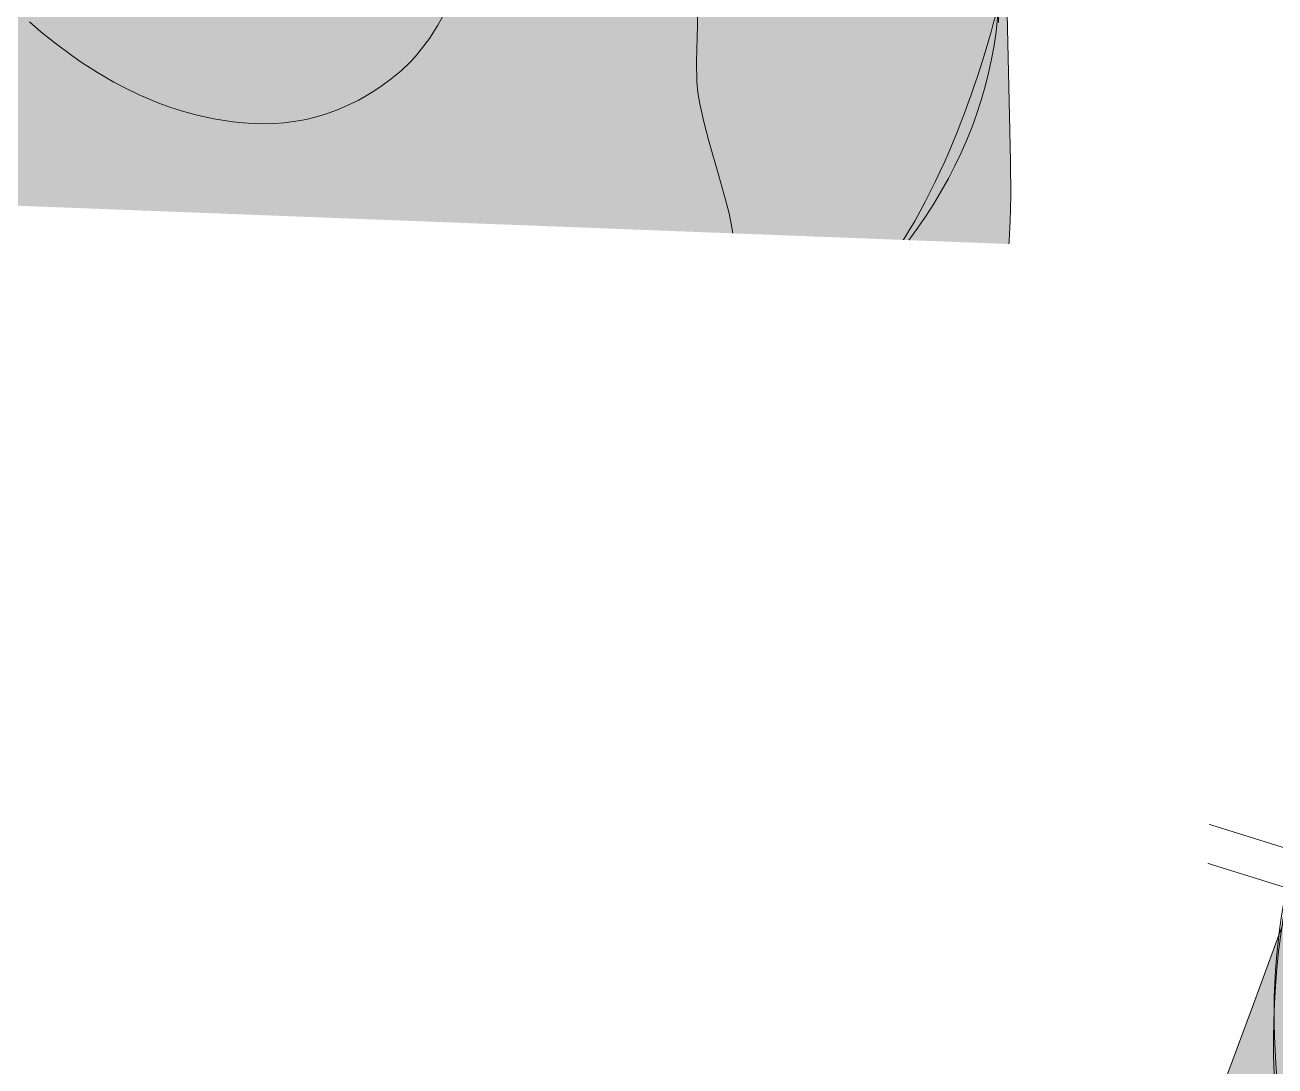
# Model space of a CAD drawing. Header units: millimetres. Extents: x 32078 to 83548, y -4690 to 56252.
# Drawn here: x 79728.4 to 80127.1, y 4141.5 to 4473.5 of the extents above; entities that cross this region are included whole.
import ezdxf

# ---------------------------------------------------------------- set-up
doc = ezdxf.new("R2010")
doc.units = ezdxf.units.MM
doc.header["$MEASUREMENT"] = 0
for name, color, linetype, lineweight in [('FURN-FREE', 1, 'Continuous', 0), ('PRES-FILL', 7, 'Continuous', 0), ('PRES-PEOP', 42, 'Continuous', 0)]:
    doc.layers.add(name, color=color, linetype=linetype, lineweight=lineweight)

# ---------------------------------------------------------------- blocks, each defined once
blk = doc.blocks.new('ANT')
at = {"color": 0, "linetype": 'ByBlock', "lineweight": -2}
for p, q in [((200.5109999999986, -183.8859999999968), (249.0679999999847, -236.3980000000092)), ((191.0699999999924, -191.3760000000084), (240.2560000000085, -244.5679999999966)), ((248.7309999999998, -244.874000000008), (248.7309999999852, -244.8850000000084))]:
    blk.add_line(p, q, dxfattribs=at)
at = {"color": 0, "linetype": 'ByBlock', "lineweight": -2, "extrusion": (0, 0, -1)}
for centre, radius, start, end in [((-244.6581340468256, -240.4625302021313), 6.000000000000006, 137.325825, 227.2958666666667), ((-244.6504633875156, -240.4851204502565), 6.000000000000004, 227.1111666666667, 317.2096027777778)]:
    blk.add_arc(centre, radius, start, end, dxfattribs=at)
at = {"color": 0, "linetype": 'ByBlock', "lineweight": -2, "extrusion": (0, 0, -0.9999999999999998)}
blk.add_ellipse((5.602729983103927, -66.64335468206355), major_axis=(-249.9564442699204, 4.666472751250923), ratio=0.7200000000000009, start_param=4.7115489922008, end_param=6.283185307179586, dxfattribs=at)
at = {"color": 0, "linetype": 'ByBlock', "lineweight": -2, "extrusion": (0, 0, -1)}
blk.add_ellipse((6.022656809931505, -66.65119433997006), major_axis=(-253.4356479310827, 4.731426504006881), ratio=0.7101157289572861, start_param=3.141592653589793, end_param=4.71322896856858, dxfattribs=at)
blk = doc.blocks.new('*U31')
h = blk.add_hatch(color=7)
edge = h.paths.add_edge_path()
edge.add_arc((-189.523069857958, 3.894953851107857), 436.8134136936625, 323.9445916666667, 358.8295111111111)
edge.add_line((247.1991972945689, -5.028036447503837), (248.1122242495794, -5.046691238021594))
edge.add_arc((-201.1721346928398, -2.019808004086372), 449.2945550665203, 359.6139972222223, 394.4989166666667)
edge.add_ellipse((178.4381762329613, 231.508381563428), major_axis=(-9.330090363337064, 20.94804797271573), ratio=0.9239178866150756, start_angle=1.272221872585407e-14, end_angle=89.06783611111112)
edge.add_line((158.9346738031709, 223.2300806680141), (158.9509580197864, 223.2407149623905))
edge.add_arc((-738.9849474954881, -123.8838094883686), 962.6963830246394, 18.35208826825931, 21.135530555555476, ccw=False)
edge.add_line((174.7483423471513, 179.2264030120568), (174.8475005683376, 179.2592964940268))
edge.add_line((174.8475005683376, 179.2592964940268), (174.7632560480815, 179.1814415873669))
edge.add_arc((-738.9849474954881, -123.8838094883686), 962.6963830246394, 12.01740000000001, 18.349268978559394, ccw=False)
edge.add_line((202.6133815910016, 76.5579839336715), (202.6133855943626, 76.55796512744564))
edge.add_ellipse((185.3627297544026, 78.62026789308584), major_axis=(-11.42001704835106, 18.85645010637373), ratio=0.7101413615132938, start_angle=130.3415222222222, end_angle=240.9620472222222, ccw=False)
edge.add_line((182.548972090568, 60.23238496079284), (182.7609163116595, 60.28017894513323))
edge.add_ellipse((-70.28633080801956, 3.22126388597826), major_axis=(259.9547020407176, -4.853131661300873), ratio=0.9615384615384599, start_angle=14.30533888888888, end_angle=36.56680948074337)
edge.add_line((141.2796922553734, 148.2373896328063), (141.2795005683292, 148.2372964940296))
edge.add_line((141.2795005683292, 148.2372964940296), (141.2796552746968, 148.2374394665385))
edge.add_ellipse((-70.28633080801956, 3.22126388597826), major_axis=(259.9547020407176, -4.853131661300873), ratio=0.9615384615384599, start_angle=36.56682350138795, end_angle=90)
edge.add_line((-65.61985805676068, 253.1777081558976), (-65.61938136247227, 253.1770107808261))
edge.add_ellipse((-70.28585411373206, 3.220566510921344), major_axis=(-4.666472751250969, -249.9564442699204), ratio=0.7200000000000008, start_angle=180, end_angle=270.0477989558357)
edge.add_line((-250.2583243620596, 6.371899793577404), (-250.2582958129464, 6.373381804273564))
edge.add_line((-250.2582958129406, 6.373381804252858), (-250.2583502784364, 6.370465271509602))
edge.add_line((-250.2583502784393, 6.370465271513389), (-250.2583243620558, 6.37189979357032))
edge.add_ellipse((-70.29369377163857, 2.800639684093767), major_axis=(-4.731426504006924, -253.4356479310827), ratio=0.710115728957286, start_angle=269.9522072734702, end_angle=360)
edge.add_line((-75.02512027564444, -250.6350082469871), (-75.02560038452975, -250.6345009173383))
edge.add_ellipse((-70.35912763326996, -0.6780566474189982), major_axis=(259.9547020407176, -4.853131661300873), ratio=0.9615384615384599, start_angle=270, end_angle=346.0807666666667)
edge.add_line((180.8396707460943, -65.5166733845399), (182.3148174292173, -65.89743086454109))
edge.add_ellipse((185.5519017692131, -84.89032965886872), major_axis=(-12.11588146826803, -18.41705503726557), ratio=0.7751110379519798, start_angle=119.0379527777778, end_angle=230.2780611111111, ccw=False)
edge.add_line((203.9136546580557, -84.16156648722244), (203.913648516741, -84.16158838126285))
edge.add_arc((-731.6230369943642, 178.2582157786528), 971.6445047199423, 335.21311689757607, 344.3310916666667, ccw=False)
edge.add_line((150.507241983214, -229.0981570245494), (150.5065005683336, -229.1007035059738))
edge.add_line((150.5065005683336, -229.1007035059738), (150.5061343833841, -229.1005555235897))
edge.add_line((150.5061343833841, -229.1005555235897), (150.5055005683334, -229.0987035059807))
edge.add_line((150.5055005683334, -229.0987035059807), (150.5383184758211, -228.9914209545095))
edge.add_ellipse((169.6711985432821, -238.089789751888), major_axis=(19.0190367966044, -9.336634261293678), ratio=0.7660621444968635, start_angle=180.9321638888889, end_angle=270)
edge.add_line((162.5187564786829, -252.659553866557), (163.6179454810781, -253.1991566765646))
at = {"color": 0}
blk.add_rational_spline([(163.6179454810836, -253.1991566765646), (244.3956380618656, -142.2440036543121), (247.1991972945671, -5.028036447503837), (247.6557107720746, -5.037363842769992), (248.1122242495794, -5.046691238021594), (249.0632559276291, 136.1162228151952), (169.1080861778337, 252.4564290876733), (150.0661567962443, 243.9753090432933), (158.93467380316, 223.2300806680141), (158.9428159114777, 223.2353978152096), (158.9509580197864, 223.2407149623905), (167.3843117158976, 201.425456879937), (174.7483423471567, 179.2264030120568), (174.7979214577445, 179.2428497530345), (174.8475005683376, 179.2592964940268), (174.8053783082105, 179.2203690406895), (174.7632560480815, 179.1814415873669), (191.5264878288363, 128.6399398121866), (202.6133815910052, 76.5579839336715), (202.6133835926821, 76.55797453057312), (202.6133855943626, 76.55796512744564), (207.6479790385383, 47.05271919770166), (182.5489720905607, 60.23238496079284), (182.6549442011146, 60.25628195295576), (182.7609163116595, 60.28017894513323), (171.0129643532546, 108.169977247002), (141.2796922553671, 148.2373896328063), (141.2795964118504, 148.2373430634179), (141.2795005683292, 148.2372964940296), (141.279577921513, 148.2373679802695), (141.2796552746968, 148.2374394665385), (65.21804999950018, 250.7350764623698), (-65.61985805676886, 253.1777081558976), (-65.61961970961602, 253.1773594683618), (-65.61938136247227, 253.1770107808261), (-245.7382225845531, 256.5396752922825), (-250.2583243620556, 6.37189979357936), (-250.2583100890397, 6.372640798916109), (-250.2582958129451, 6.373381804252858), (-250.2583230456876, 6.37192353788123), (-250.2583502784364, 6.370465271509602), (-250.2583373217258, 6.371182532544481), (-250.2583243620556, 6.37189979357936), (-255.1439419148483, -247.2723441011622), (-75.02512027564535, -250.6350082469871), (-75.02536033008619, -250.6347545821627), (-75.02560038452975, -250.6345009173383), (128.3684962364832, -254.4316945140599), (180.8396707460925, -65.51667338452535), (181.5772440876553, -65.70705212453322), (182.3148174292173, -65.89743086454109), (209.2685806552236, -53.96520079177571), (203.9136546580557, -84.16156648722244), (203.9136515873979, -84.16157743423537), (203.913648516741, -84.16158838126285), (182.9888989878018, -158.7591245014191), (150.5072419832268, -229.0981570245494), (150.5068712757729, -229.0994302652543), (150.5065005683336, -229.1007035059738), (150.5063174758589, -229.1006295147963), (150.5061343833841, -229.1005555235897), (150.5058174758578, -229.0996295147779), (150.5055005683334, -229.0987035059807), (150.5219095220764, -229.0450622302305), (150.5383184758211, -228.9914209545095), (143.8066565910885, -243.4735979856196), (162.518756478692, -252.6595538665715), (163.0683509798801, -252.9293552715681), (163.6179454810836, -253.1991566765646)], [1, 0.954018458761833, 1, 1, 1, 0.954018458761833, 1, 0.7128353987122346, 1, 1, 1, 0.9997050096312174, 1, 1, 1, 1, 1, 0.9984737766805626, 1, 1, 1, 0.5691322564512941, 1, 1, 1, 0.9811892478442809, 1, 1, 1, 1, 1, 0.8932412642455915, 1, 1, 1, 0.7068117680607829, 1, 0.9999999999957255, 1, 1, 1, 0.999999999995883, 1, 0.7068118065158087, 1, 1, 1, 0.7875766260787885, 1, 1, 1, 0.5646781698281227, 1, 1, 1, 0.9968360298930732, 1, 1, 1, 1, 1, 1, 1, 1, 1, 0.7128353987122346, 1, 1, 1], degree=2, knots=[0, 0, 0, 0.03448275862068965, 0.03448275862068965, 0.06896551724137931, 0.06896551724137931, 0.1034482758620689, 0.1034482758620689, 0.1379310344827586, 0.1379310344827586, 0.1724137931034482, 0.1724137931034482, 0.2068965517241378, 0.2068965517241378, 0.2241379310344826, 0.2241379310344826, 0.2413793103448275, 0.2413793103448275, 0.2758620689655172, 0.2758620689655172, 0.3103448275862069, 0.3103448275862069, 0.3448275862068964, 0.3448275862068964, 0.3793103448275861, 0.3793103448275861, 0.4137931034482755, 0.4137931034482755, 0.4310344827586206, 0.4310344827586206, 0.4482758620689654, 0.4482758620689654, 0.4827586206896549, 0.4827586206896549, 0.5172413793103448, 0.5172413793103448, 0.5517241379310345, 0.5517241379310345, 0.5862068965517239, 0.5862068965517239, 0.6206896551724138, 0.6206896551724138, 0.6551724137931033, 0.6551724137931033, 0.6896551724137929, 0.6896551724137929, 0.7241379310344825, 0.7241379310344825, 0.7586206896551724, 0.7586206896551724, 0.7931034482758622, 0.7931034482758622, 0.8275862068965517, 0.8275862068965517, 0.8620689655172412, 0.8620689655172412, 0.8965517241379309, 0.8965517241379309, 0.9051724137931034, 0.9051724137931034, 0.9137931034482757, 0.9137931034482757, 0.9224137931034483, 0.9224137931034483, 0.9310344827586206, 0.9310344827586206, 0.9655172413793103, 0.9655172413793103, 1, 1, 1], dxfattribs=at)
at = {"color": 0, "linetype": 'Continuous', "lineweight": 0, "rotation": 270}
blk.add_blockref('ANT', (-3.642499431667602, 8.823296494025271), dxfattribs=at)
blk = doc.blocks.new('SERIES 7')
at = {"color": 0, "linetype": 'Continuous', "lineweight": 0, "rotation": 89.99999999999997}
blk.add_blockref('*U31', (-5.046691238036146, -248.112224249594), dxfattribs=at)
blk = doc.blocks.new('ANT_5')
at = {"color": 0, "linetype": 'ByBlock', "lineweight": -2}
for p, q in [((-190.0079999999871, -176.9709999999905), (-240.1239999999962, -227.2659999999887)), ((-180.8859999999913, -184.8449999999866), (-231.6219999999958, -235.7579999999725)), ((-240.1019999999844, -235.7509999999747), (-240.1239999999889, -235.7599999999802))]:
    blk.add_line(p, q, dxfattribs=at)
for centre, radius, start, end in [((-235.875985219478, -231.4913881488319), 6.000000000000006, 135.1867472222222, 225.1567888888889), ((-235.8691630908143, -231.5142489644932), 6.000000000000013, 224.9720888888888, 315.070525)]:
    blk.add_arc(centre, radius, start, end, dxfattribs=at)
at = {"color": 0, "linetype": 'ByBlock', "lineweight": -2, "extrusion": (0, 0, -1)}
blk.add_ellipse((5.602729983089375, -66.64335468206264), major_axis=(-249.9564442699205, 4.666472751250936), ratio=0.7200000000000008, start_param=4.7115489922008, end_param=6.283185307179586, dxfattribs=at)
blk = doc.blocks.new('*U46')
h = blk.add_hatch(color=7)
edge = h.paths.add_edge_path()
edge.add_arc((-189.5230698579689, 3.894953851100581), 436.8134136936624, 323.9445916666667, 358.8295111111111)
edge.add_line((247.1991972945689, -5.028036447518389), (248.1122242495767, -5.046691238021594))
edge.add_arc((-201.1721346928243, -2.019808004093647), 449.2945550665203, 359.6139972222223, 394.4989166666667)
edge.add_ellipse((178.4381762329431, 231.5083815634353), major_axis=(-9.330090363337064, 20.94804797271574), ratio=0.9239178866150759, start_angle=1.272221872585407e-14, end_angle=89.06783611111112)
edge.add_line((158.93467380316, 223.2300806680214), (158.9509580197919, 223.2407149623832))
edge.add_arc((-738.9849474954826, -123.8838094883904), 962.6963830246397, 18.352088268259195, 21.135530555555476, ccw=False)
edge.add_line((174.7483423471422, 179.2264030120641), (174.8475005683285, 179.2592964940268))
edge.add_line((174.8475005683285, 179.2592964940268), (174.7632560480706, 179.1814415873596))
edge.add_arc((-738.9849474954826, -123.8838094883904), 962.6963830246397, 12.01740000000001, 18.349268978559394, ccw=False)
edge.add_line((202.6133815909998, 76.55798393366422), (202.6133855943626, 76.55796512743837))
edge.add_ellipse((185.3627297544008, 78.62026789307856), major_axis=(-11.42001704835106, 18.85645010637373), ratio=0.7101413615132938, start_angle=130.3415222222222, end_angle=240.9620472222222, ccw=False)
edge.add_line((182.5489720905607, 60.23238496079284), (182.7609163116576, 60.28017894514051))
edge.add_ellipse((-70.28633080802683, 3.221263885985536), major_axis=(259.9547020407176, -4.85313166130085), ratio=0.96153846153846, start_angle=14.30533888888888, end_angle=36.56680948074337)
edge.add_line((141.2796922553825, 148.2373896328063), (141.2795005683292, 148.2372964940369))
edge.add_line((141.2795005683292, 148.2372964940369), (141.2796552746877, 148.2374394665385))
edge.add_ellipse((-70.28633080802683, 3.221263885985536), major_axis=(259.9547020407176, -4.85313166130085), ratio=0.96153846153846, start_angle=36.56682350138795, end_angle=90)
edge.add_line((-65.6198580567725, 253.177708155883), (-65.61938136247045, 253.1770107808406))
edge.add_ellipse((-70.28585411375389, 3.220566510943172), major_axis=(-4.666472751250965, -249.9564442699204), ratio=0.7200000000000008, start_angle=180, end_angle=270.0477989558357)
edge.add_line((-250.2583243620651, 6.371899793584676), (-250.2582958129518, 6.373381804280837))
edge.add_line((-250.2582958129497, 6.373381804252858), (-250.25835027844, 6.370465271502326))
edge.add_line((-250.2583502784612, 6.370465271535213), (-250.2583243620776, 6.371899793592144))
edge.add_ellipse((-70.29369377164403, 2.800639684101043), major_axis=(-4.731426504006934, -253.4356479310827), ratio=0.7101157289572859, start_angle=269.9522072734702, end_angle=360)
edge.add_line((-75.02512027566263, -250.6350082470017), (-75.02560038452793, -250.6345009173456))
edge.add_ellipse((-70.3591276332736, -0.6780566474044463), major_axis=(259.9547020407176, -4.85313166130085), ratio=0.96153846153846, start_angle=270, end_angle=346.0807666666667)
edge.add_line((180.8396707460925, -65.51667338453262), (182.3148174292, -65.89743086455564))
edge.add_ellipse((185.5519017691986, -84.89032965885417), major_axis=(-12.11588146826803, -18.41705503726558), ratio=0.7751110379519798, start_angle=119.0379527777778, end_angle=230.2780611111111, ccw=False)
edge.add_line((203.9136546580557, -84.16156648722244), (203.9136485167401, -84.16158838125557))
edge.add_arc((-731.623036994366, 178.2582157786455), 971.6445047199425, 335.213116897576, 344.3310916666666, ccw=False)
edge.add_line((150.507241983214, -229.0981570245422), (150.5065005683282, -229.1007035059738))
edge.add_line((150.5065005683282, -229.1007035059738), (150.506134383395, -229.1005555235824))
edge.add_line((150.506134383395, -229.1005555235824), (150.5055005683098, -229.0987035059807))
edge.add_line((150.5055005683098, -229.0987035059807), (150.5383184758102, -228.9914209545022))
edge.add_ellipse((169.6711985432776, -238.0897897518807), major_axis=(19.01903679660439, -9.336634261293677), ratio=0.7660621444968636, start_angle=180.9321638888889, end_angle=270)
edge.add_line((162.5187564786902, -252.6595538665497), (163.6179454810772, -253.1991566765719))
at = {"color": 0}
blk.add_rational_spline([(163.6179454810772, -253.1991566765864), (244.3956380618474, -142.2440036543194), (247.1991972945543, -5.028036447518389), (247.6557107720728, -5.037363842769992), (248.1122242495767, -5.046691238021594), (249.0632559276128, 136.1162228152025), (169.1080861778319, 252.4564290876879), (150.0661567962234, 243.9753090432933), (158.9346738031454, 223.2300806680287), (158.9428159114759, 223.2353978152023), (158.9509580197919, 223.2407149623832), (167.3843117158976, 201.4254568799224), (174.7483423471713, 179.2264030120423), (174.7979214577354, 179.2428497530418), (174.8475005683285, 179.2592964940268), (174.805378308185, 179.2203690406895), (174.7632560480706, 179.1814415873596), (191.5264878288435, 128.6399398121794), (202.6133815910143, 76.55798393365694), (202.6133835926739, 76.55797453055857), (202.6133855943626, 76.55796512743837), (207.6479790385492, 47.05271919769439), (182.5489720905607, 60.23238496080012), (182.6549442011019, 60.25628195297031), (182.7609163116576, 60.28017894514051), (171.0129643532564, 108.1699772469947), (141.279692255368, 148.237389632799), (141.2795964118559, 148.2373430634252), (141.2795005683292, 148.2372964940369), (141.2795779214939, 148.2373679802913), (141.2796552746877, 148.2374394665385), (65.21804999948654, 250.7350764623843), (-65.6198580567725, 253.1777081558976), (-65.6196197096142, 253.1773594683618), (-65.61938136247045, 253.1770107808406), (-245.7382225845504, 256.5396752922825), (-250.2583243620611, 6.37189979357936), (-250.2583100890479, 6.372640798967041), (-250.2582958129497, 6.373381804281962), (-250.2583230456949, 6.37192353788123), (-250.25835027844, 6.370465271502326), (-250.2583373217494, 6.371182532588136), (-250.2583243620611, 6.37189979357936), (-255.1439419148665, -247.2723441011403), (-75.02512027564808, -250.6350082469871), (-75.02536033009528, -250.63475458217), (-75.02560038452793, -250.6345009173456), (128.3684962364641, -254.4316945140672), (180.8396707460925, -65.51667338452535), (181.5772440876462, -65.70705212454777), (182.3148174292, -65.89743086455564), (209.2685806552181, -53.96520079176116), (203.9136546580557, -84.16156648722244), (203.9136515874125, -84.16157743424264), (203.9136485167401, -84.16158838125557), (182.9888989878091, -158.7591245014555), (150.5072419832431, -229.098157024564), (150.5068712757638, -229.0994302652543), (150.5065005683282, -229.1007035059738), (150.5063174758543, -229.100629514789), (150.506134383395, -229.1005555235824), (150.5058174758742, -229.0996295147925), (150.5055005683098, -229.0987035059807), (150.5219095220673, -229.0450622302451), (150.5383184758102, -228.9914209545022), (143.8066565910704, -243.4735979856196), (162.5187564786902, -252.659553866557), (163.0683509798837, -252.9293552715608), (163.6179454810772, -253.1991566765864)], [1, 0.954018458761833, 1, 1, 1, 0.954018458761833, 1, 0.7128353987122346, 1, 1, 1, 0.9997050096312174, 1, 1, 1, 1, 1, 0.9984737766805626, 1, 1, 1, 0.5691322564512941, 1, 1, 1, 0.9811892478442809, 1, 1, 1, 1, 1, 0.8932412642455915, 1, 1, 1, 0.7068117680607829, 1, 0.9999999999957255, 1, 1, 1, 0.999999999995883, 1, 0.7068118065158087, 1, 1, 1, 0.7875766260787885, 1, 1, 1, 0.5646781698281227, 1, 1, 1, 0.9968360298930732, 1, 1, 1, 1, 1, 1, 1, 1, 1, 0.7128353987122346, 1, 1, 1], degree=2, knots=[0, 0, 0, 0.03448275862068965, 0.03448275862068965, 0.06896551724137931, 0.06896551724137931, 0.1034482758620689, 0.1034482758620689, 0.1379310344827586, 0.1379310344827586, 0.1724137931034482, 0.1724137931034482, 0.2068965517241378, 0.2068965517241378, 0.2241379310344826, 0.2241379310344826, 0.2413793103448275, 0.2413793103448275, 0.2758620689655172, 0.2758620689655172, 0.3103448275862069, 0.3103448275862069, 0.3448275862068964, 0.3448275862068964, 0.3793103448275861, 0.3793103448275861, 0.4137931034482755, 0.4137931034482755, 0.4310344827586206, 0.4310344827586206, 0.4482758620689654, 0.4482758620689654, 0.4827586206896549, 0.4827586206896549, 0.5172413793103448, 0.5172413793103448, 0.5517241379310345, 0.5517241379310345, 0.5862068965517239, 0.5862068965517239, 0.6206896551724138, 0.6206896551724138, 0.6551724137931033, 0.6551724137931033, 0.6896551724137929, 0.6896551724137929, 0.7241379310344825, 0.7241379310344825, 0.7586206896551724, 0.7586206896551724, 0.7931034482758622, 0.7931034482758622, 0.8275862068965517, 0.8275862068965517, 0.8620689655172412, 0.8620689655172412, 0.8965517241379309, 0.8965517241379309, 0.9051724137931034, 0.9051724137931034, 0.9137931034482757, 0.9137931034482757, 0.9224137931034483, 0.9224137931034483, 0.9310344827586206, 0.9310344827586206, 0.9655172413793103, 0.9655172413793103, 1, 1, 1], dxfattribs=at)
at = {"color": 0, "linetype": 'Continuous', "lineweight": 0, "rotation": 270}
blk.add_blockref('ANT_5', (-3.642499431676697, 8.823296494025271), dxfattribs=at)
blk = doc.blocks.new('SERIES 7_5')
at = {"color": 0, "linetype": 'Continuous', "lineweight": 0, "rotation": 89.99999999999997}
blk.add_blockref('*U46', (-5.046691238014319, -248.1122242496203), dxfattribs=at)
blk = doc.blocks.new('*U120')
at = {"layer": 'PRES-FILL', "linetype": 'ByBlock', "lineweight": -2}
h = blk.add_hatch(color=0, dxfattribs=at)
edge = h.paths.add_edge_path(flags=16)
edge.add_spline(control_points=[(-239.9524863308998, -161.0124088863231), (-239.2212068480148, -157.9110122816201), (-235.7149674933871, -154.085007166912), (-231.4126016438286, -150.0678667386237)], knot_values=[0, 0, 0, 0, 1, 1, 1, 1], degree=3, periodic=0)
edge.add_spline(control_points=[(-231.4126016438286, -150.0678667386237), (-224.747478510214, -137.8873331370123), (-218.2168042378744, -120.9757911663764), (-212.9241151692513, -126.0238091647479), (-207.8294236050142, -130.8829827112495), (-221.6645183844721, -140.966032833996), (-231.4126016438286, -150.0678667386237)], knot_values=[0, 0, 0, 0, 0.5095306753181346, 0.5095306753181346, 0.5095306753181346, 1, 1, 1, 1], degree=3, periodic=0)
edge.add_spline(control_points=[(-231.4126016438286, -150.0678667386237), (-234.2634168511113, -155.2777405440429), (-237.1388288752505, -159.6220975622564), (-239.9524863308998, -161.0124088863231)], knot_values=[0, 0, 0, 0, 1, 1, 1, 1], degree=3, periodic=0)
edge.add_spline(control_points=[(-239.9524863308998, -161.0124088863231), (-240.4032948050772, -162.9243124796049), (-239.7995365345687, -164.5608434287278), (-237.6776202227775, -165.7970222715376), (-220.977602491068, -175.5260622344504), (-203.960532280882, -185.4105026725156), (-186.754640152687, -194.685188583011), (-165.7502890488358, -206.0074006364011), (-144.8794356574554, -217.2609508401802), (-123.706836066809, -228.347149891968), (-103.5585007293839, -238.8970332521858), (-83.22230879989365, -250.0971559124737), (-60.75444813868762, -254.0934469609347), (-41.52798461100519, -257.5132004144398), (-21.98663363652213, -256.6827756325074), (-2.596294969359406, -256.3408671001816), (28.41673173792424, -255.794016494503), (59.45060442158683, -254.550764911939), (90.46306334774818, -254.0345243147021), (105.6249305891915, -253.7821363496332), (120.7877924816694, -254.9773984175699), (135.965280802131, -254.8931982903596), (154.5731156177726, -254.7899676354718), (172.1756785241078, -249.7708860747807), (189.863224886305, -240.462515105799), (222.5493998694619, -223.2608616897487), (249.7377119496769, -199.4903996830835), (261.5771928007607, -166.3757141015521), (269.6959013162368, -143.667921150336), (274.2707815196873, -120.8124063957366), (277.2513511636771, -97.42887154799246), (279.9169243905862, -76.51658568152925), (282.544114359006, -55.6095876408508), (285.0801855604523, -34.6817727486341), (288.1441489075742, -9.397759536208468), (291.1702784961044, 15.92754356788646), (293.5174693979652, 41.24678919529833), (295.291479945723, 60.38311456500378), (288.6375423779427, 79.20723903452745), (283.8079663851559, 98.16471077263122), (277.738679998828, 121.9884015710995), (270.8581083010422, 144.137345592113), (257.601952323027, 165.8287476761179), (244.4625023318895, 187.3291806367197), (226.3771582845666, 202.3113405306067), (204.7464937032964, 214.6055595702783), (183.8774473086542, 226.4668977441615), (163.0073696804047, 235.5725983305601), (140.1769944213611, 240.0180476983078), (107.0139216010857, 246.4754431387701), (73.74603251859298, 250.5958459202666), (40.34001843103124, 253.8846339691809), (15.28444376750213, 256.3513297652098), (-9.983324563715541, 257.5248594804289), (-35.20328793875251, 256.8048737118079), (-42.95128906430728, 256.5836818542448), (-51.55446082194703, 255.1478518421209), (-57.30015453588749, 249.6527203701116), (-77.55153934473856, 230.2844721557049), (-94.51446210323229, 209.6583913911454), (-113.4410824717334, 190.075542282153), (-133.4092552517077, 169.4150277835579), (-154.2033612236264, 149.3929533135233), (-173.9658345113148, 128.4651054239803), (-176.3620192949347, 125.9276198604639), (-176.7147552291817, 122.0470801973424), (-178.7305124079348, 119.1400444218889), (-180.8020494603334, 116.1525653816352), (-183.3955042560019, 113.6501951823739), (-186.2330924041507, 111.4249211487768), (-196.9490558517491, 103.0213213448442), (-213.0673644037006, 106.2023339232837), (-224.2204950171663, 96.98185802936496), (-238.6672208439259, 85.03851298583322), (-247.1651264564462, 68.61944543175923), (-253.7261879291736, 53.38625858772139), (-260.656671001967, 37.29536475795612), (-260.1999008536804, 13.98035777156474), (-254.9727570413415, -2.205602814268786), (-248.0791697845834, -23.55174052114307), (-206.7754332566383, 57.99489246275334), (-197.4728358368648, 43.3084751542192), (-192.176906299138, 34.94755962508498), (-209.4407440059704, 11.60212918152683), (-201.0816007402982, 1.716403765734867), (-199.7384243900788, 0.1279308611265151), (-196.9210028814568, -2.971730811244925), (-195.2018622719143, -1.513076489689411), (-172.4497696709968, 17.79159121042176), (-145.7242768354172, 43.5042753558082), (-141.3350861032268, 69.0592220172839), (-140.1769798368969, 75.8020011922199), (-141.389030323664, 83.03279752854723), (-144.255079560452, 90.31928122138197)], knot_values=[0, 0, 0, 0, 0.004098381531734696, 0.004098381531734696, 0.004098381531734696, 0.03635368013720219, 0.03635368013720219, 0.03635368013720219, 0.07572982011414187, 0.07572982011414187, 0.07572982011414187, 0.1132010653974124, 0.1132010653974124, 0.1132010653974124, 0.14526640270913, 0.14526640270913, 0.14526640270913, 0.1965519000639748, 0.1965519000639748, 0.1965519000639748, 0.2216251747810174, 0.2216251747810174, 0.2216251747810174, 0.25236539637566, 0.25236539637566, 0.25236539637566, 0.3091726121130702, 0.3091726121130702, 0.3091726121130702, 0.3481271264153437, 0.3481271264153437, 0.3481271264153437, 0.3829647993414165, 0.3829647993414165, 0.3829647993414165, 0.4250540564899624, 0.4250540564899624, 0.4250540564899624, 0.4568651827461615, 0.4568651827461615, 0.4568651827461615, 0.4968419500255261, 0.4968419500255261, 0.4968419500255261, 0.5364667654958765, 0.5364667654958765, 0.5364667654958765, 0.5746963866582342, 0.5746963866582342, 0.5746963866582342, 0.630228181300859, 0.630228181300859, 0.630228181300859, 0.6718787961638446, 0.6718787961638446, 0.6718787961638446, 0.6846745725113127, 0.6846745725113127, 0.6846745725113127, 0.7297748169105458, 0.7297748169105458, 0.7297748169105458, 0.7773569765908894, 0.7773569765908894, 0.7773569765908894, 0.78312627708974, 0.78312627708974, 0.78312627708974, 0.7890552252170661, 0.7890552252170661, 0.7890552252170661, 0.8114455046014806, 0.8114455046014806, 0.8114455046014806, 0.8404477855449914, 0.8404477855449914, 0.8404477855449914, 0.8710830444871903, 0.8710830444871903, 0.8710830444871903, 0.9114849997865957, 0.9114849997865957, 0.9114849997865957, 0.9344856628054873, 0.9344856628054873, 0.9344856628054873, 0.9381814897131244, 0.9381814897131244, 0.9381814897131244, 0.9870941822375215, 0.9870941822375215, 0.9870941822375215, 1, 1, 1, 1], degree=3, periodic=0)
edge.add_line((-144.255079560452, 90.31928122138197), (-95.31612511958883, 113.2414254034957))
edge.add_spline(control_points=[(-95.31612511958883, 113.2414254034957), (-73.79272867241707, 123.3226051567181), (-52.03402328233915, 132.8844799221697), (-30.0334711214191, 141.9146900501219), (-6.674303095338473, 151.5025492159621), (20.98957123037508, 144.8923246508639), (45.61527358014973, 138.9913765835518), (58.97043579228102, 135.7911381690355), (71.61061726711068, 132.0110950033704), (82.34120677545525, 120.637196407959), (90.66936752237689, 111.8097544721968), (94.78006318725784, 102.2058977594279), (95.48042894361606, 91.60739822073083)], knot_values=[0, 0, 0, 0, 0.3242048070790112, 0.3242048070790112, 0.3242048070790112, 0.6684304659642469, 0.6684304659642469, 0.6684304659642469, 0.8551130404015013, 0.8551130404015013, 0.8551130404015013, 1, 1, 1, 1], degree=3, periodic=0)
edge.add_line((95.48042894361606, 91.60739822073083), (96.04298071459925, 83.0944110700948))
edge.add_spline(control_points=[(96.04298071459925, 83.0944110700948), (82.26625688535205, 83.50662463964545), (68.43307370899129, 82.7950343824341), (54.3888899844651, 76.20992686519457), (36.39102424858083, 67.770997036685), (25.88419175099625, 56.3633295394684), (14.54979706520226, 39.72071040702576), (2.985574218556394, 22.74062794685597), (-3.426805924797918, 5.507174289465183), (-4.858945993070847, -11.86881220420764), (-6.140735119391138, -27.42060845739616), (-2.597705011818107, -43.15895750903292), (9.226037338631613, -59.14840762733365), (19.56657311867821, -73.13209199310222), (32.29822144419359, -77.0210520363471), (44.8119480754267, -83.54295276748599), (54.3577180379616, -88.51801462819276), (74.17222895972009, -81.21134401648305), (76.7266228377166, -91.58238122421608), (78.03122683460879, -96.87917460840254), (74.46627252651979, -102.5621957618132), (72.8897972476534, -107.9475888007291), (68.91827490326614, -121.5146957984689), (72.48459253994861, -137.8431872470246), (59.6269040072093, -148.162834997609), (41.66772113882507, -162.5769686592685), (20.45791926366201, -153.7455782445759), (1.22366967909511, -157.5147138919274), (-16.03507997663564, -160.896731384797), (-33.6338141730148, -168.8618674341415), (-50.56368662166005, -169.1227630973735), (-78.1081714659731, -169.5472339055559), (-102.4511716447341, -142.6508810736559), (-128.7039567292286, -132.3806935725152), (-153.1093946709525, -122.8331951680302), (-181.3577003890759, -117.7178796278313), (-205.3418513705556, -108.5033554362453), (-229.9704173450182, -99.0412520183163), (-230.6249537844033, -40.50484273326583), (-248.3572336145307, -38.18923861795338), (-250.3143522600976, -37.93366448803863), (-254.5140487485123, -40.71043529809685), (-256.145673254995, -42.89104730190593), (-261.311568188712, -49.79509443913412), (-254.6454996634247, -73.93077895756869), (-257.6565244524791, -71.65543706832977), (-261.7004528053012, -68.59956067318853), (-266.3073291088895, -46.45354048759327), (-273.404001993511, -36.3206696355337), (-276.2275149867437, -32.28916177614883), (-281.8691634543156, -20.97848918188538), (-284.7092405751155, -25.87623831439123), (-289.8915543205867, -34.81320430935011), (-291.2073110859483, -43.97704213649558), (-291.4669513858153, -53.13588879049348), (-292.1272987534894, -76.42973139468813), (-293.7031375529896, -99.68674977481714), (-279.4779087040315, -123.5510290288221), (-269.2669864230202, -140.6808976124885), (-255.6097869407431, -151.9757691284467), (-244.0835488535049, -160.6457718901074), (-242.7287510102933, -161.6648468869389), (-241.3482166776394, -161.7020805101056), (-239.9524863308998, -161.0124088863231)], knot_values=[0, 0, 0, 0, 0.0445675321191511, 0.0445675321191511, 0.0445675321191511, 0.1016815997639398, 0.1016815997639398, 0.1016815997639398, 0.1599537725823565, 0.1599537725823565, 0.1599537725823565, 0.2121083342373425, 0.2121083342373425, 0.2121083342373425, 0.2577204674264914, 0.2577204674264914, 0.2577204674264914, 0.2925144935189276, 0.2925144935189276, 0.2925144935189276, 0.3102848248294786, 0.3102848248294786, 0.3102848248294786, 0.3550525854241348, 0.3550525854241348, 0.3550525854241348, 0.4175826737119677, 0.4175826737119677, 0.4175826737119677, 0.4736904586800346, 0.4736904586800346, 0.4736904586800346, 0.5649764407445235, 0.5649764407445235, 0.5649764407445235, 0.6498388415546573, 0.6498388415546573, 0.6498388415546573, 0.7369813565731338, 0.7369813565731338, 0.7369813565731338, 0.746599309966639, 0.746599309966639, 0.746599309966639, 0.7770507628045908, 0.7770507628045908, 0.7770507628045908, 0.817948298408715, 0.817948298408715, 0.817948298408715, 0.8342199689575515, 0.8342199689575515, 0.8342199689575515, 0.8639110295738617, 0.8639110295738617, 0.8639110295738617, 0.9394247835290591, 0.9394247835290591, 0.9394247835290591, 0.9936288375354178, 0.9936288375354178, 0.9936288375354178, 1, 1, 1, 1], degree=3, periodic=0)
at = {"layer": 'PRES-PEOP', "color": 0, "linetype": 'ByBlock', "lineweight": -2, "flags": 128}
for points in [[(-144.3098834712846, 59.57692376180785), (-146.1712184870821, 55.26386946724961), (-148.1767093907001, 51.22893419281172), (-150.2680741347158, 47.4627439040778), (-154.683432885101, 40.47335335338721), (-159.005767624496, 34.47047519346233), (-163.0806212212219, 29.33420814803685), (-166.8310898302234, 24.94898282580834), (-173.7104296022062, 17.57035907909449), (-179.047246751783, 12.32741471128247), (-183.1010525021757, 8.583672094260692), (-189.1912877617879, 3.308061008385266), (-195.2018622719143, -1.513076489689411), (-195.3615245339242, -1.621562457963591), (-195.5218711852785, -1.704042933837627), (-195.6821508840085, -1.763606107284431), (-195.8417152802604, -1.803023339118226), (-196.0000077621589, -1.824779914648389), (-196.1565533333496, -1.831102890209877), (-196.4677941518767, -1.80441980928299), (-196.7676138243496, -1.736180442356272), (-197.0542668747921, -1.637667422430241), (-197.3266764298523, -1.517798973683966), (-197.5842786112371, -1.383584546652855), (-197.8268985454069, -1.240495873091277), (-198.2820582470813, -0.9333718269044766), (-198.6773165879422, -0.630681372305844), (-199.018119925031, -0.3462031646486139), (-199.5962288572809, 0.1795483040623367), (-200.0084614576763, 0.5830934388068272), (-200.3022274655077, 0.8830535240558675), (-200.7130184695834, 1.316830520823714), (-200.903034228777, 1.521933799376711), (-201.0816007402982, 1.716403765734867), (-201.8501943709016, 2.679275059359497), (-202.4523284786783, 3.682228318066336), (-202.9099828979879, 4.715201601065928), (-203.24269022928, 5.769397504409426), (-203.4677867696009, 6.837148112885188), (-203.6006388586356, 7.911793418097659), (-203.6410196744837, 10.09455882789916), (-203.4498841749373, 12.24409282543638), (-203.1007158458333, 14.33244161537732), (-202.649752457558, 16.34012164335581), (-201.5644602326956, 20.18819990486372), (-199.3181864227463, 26.95772859783028), (-198.4999786754079, 29.43056039590738), (-197.8488824267051, 31.53458742368093), (-197.352865343486, 33.31642114541319), (-196.9913841861235, 34.82117680784722), (-196.7414164754373, 36.09017674195638), (-196.4802982278634, 38.18855029738916), (-196.4555814087234, 39.64675025529868), (-196.5466639895931, 40.66789568724926), (-196.879490042963, 42.07186352930148), (-197.4728358368648, 43.3084751542192), (-198.450929026646, 44.42349782641395), (-199.5635811620205, 45.00250806470285), (-200.7860031034843, 45.12443902557425), (-202.0963939151125, 44.85908340661263), (-203.4756252505294, 44.2680484331504), (-204.9069570918482, 43.40561631314631), (-206.3757818294371, 42.3195192298881), (-207.8693939540726, 41.05163708877808), (-209.3767828902937, 39.63862545952725), (-212.4455200861148, 36.44704578298843), (-215.4696669933974, 33.00232754151511), (-218.4036049761289, 29.46705616555118), (-224.0643320411664, 22.33569426705071), (-229.0679631187522, 15.91949471758562), (-233.3838408152396, 10.47396562012727), (-237.0449006690997, 6.041630438179709), (-240.1147158944432, 2.554160690167919), (-242.668153110073, -0.1068734793952899), (-244.780514656266, -2.075151536962949), (-246.521881500068, -3.480707769704168), (-247.9545680113742, -4.440662617678754), (-249.1323756973152, -5.055590793199372), (-250.1008325757575, -5.409046146160108), (-250.8979241276011, -5.568728950151126), (-252.1728950967145, -5.491302915674169), (-253.0228843152054, -5.116934736390249), (-253.5972197586616, -4.648025500457152), (-254.3521308296886, -3.626997003128054), (-254.9727570413415, -2.205602814268786), (-255.9107308049743, 0.821062761824578), (-256.6876829925859, 3.812764395639533), (-257.3224477642225, 6.735416436335072), (-257.8322589943082, 9.564553445801721), (-258.5561163988159, 15.05519978154916), (-258.9294550439035, 20.00151856918819), (-259.0471623717231, 24.39039603903075), (-258.983553772995, 28.24518001047545), (-258.7959100316448, 31.60774489495088), (-258.1598820053141, 37.41447994687769), (-257.4161116134228, 41.65711917959561), (-256.7027513416133, 44.7492675260728), (-255.374527031895, 49.20325823815074), (-253.7261879291736, 53.38625858772139), (-251.0839913306636, 59.14048171063769)], [(43.93335605013544, -255.1771867579082), (-2.596294969359406, -256.3408671001816), (-17.1414287808575, -256.6160611843225), (-28.04863310907967, -256.6767409476015), (-36.22764680155797, -256.5128130073281), (-42.36092983973231, -256.2182807968202), (-46.96025990402359, -255.8781769816851), (-53.85811527847545, -255.1424441111303), (-60.75444813868762, -254.0934469609347), (-64.97073085603006, -253.2592890843516), (-72.73302654156396, -251.2817044900294), (-79.38723114988898, -249.1585496895859), (-85.11712610700306, -247.0418034586182), (-90.06862815475597, -245.0193186391552), (-98.61619355276616, -241.1682932289259), (-111.2295769614111, -234.8814595137665), (-123.706836066809, -228.347149891968), (-155.2897907351526, -211.6086690238735), (-186.754640152687, -194.685188583011), (-199.623195255921, -187.6233270316297), (-218.7655833834706, -176.7640975622344), (-237.6776202227775, -165.7970222715376), (-238.753151591698, -165.0220803482371), (-239.4714189217648, -164.1884112466942), (-239.8825678659814, -163.3078730367997), (-240.0310463490587, -162.390889612434), (-239.9561941468446, -161.446601554213), (-239.6927744237437, -160.4830020642839), (-239.2714527784465, -159.5070594032441), (-238.7192288269398, -158.5248271247401), (-238.0598248788265, -157.5415432814625), (-237.3140358340033, -156.5617196656822), (-235.6045697922682, -154.5960127200378), (-233.735466216338, -152.6855398912303), (-231.7998239392564, -150.8481578597275), (-227.8553885712618, -147.3243586602621), (-220.7634341554094, -141.1170287084824), (-218.3141298888304, -138.8461748474801), (-216.3716239213236, -136.9121361458674), (-214.8729922539787, -135.2726407725859), (-213.74741449254, -133.8866998234298), (-212.9260248079527, -132.7167185081489), (-212.3467476372052, -131.7293707835197), (-211.9561951298183, -130.8957652883983), (-211.7099179368906, -130.1912289979955), (-211.5095413403433, -129.0183283494553), (-211.5660155685619, -128.1924478868896), (-211.7325984882518, -127.60534233824), (-212.194002253882, -126.7796671258548), (-212.9241151692513, -126.0238091647479), (-213.8725753201543, -125.4105089328223), (-214.7932067805505, -125.1275466847583), (-215.6867445521384, -125.1266601484967), (-216.5539110634627, -125.365136923414), (-217.3954157313892, -125.80523725893), (-218.2119546048607, -126.4136738075322), (-219.0042100825749, -127.1611428956967), (-219.7728506969552, -128.0219023694081), (-220.5185309575163, -128.9733915359975), (-221.9662069828928, -131.1082352242229), (-223.3268346158648, -133.4040382871608), (-233.6297676644508, -153.541839944417), (-234.9288894405299, -155.6670759418339), (-236.0675059097839, -157.3203315237624), (-237.0652043084629, -158.5813497658237), (-237.939246285905, -159.5241577815468), (-238.7048260968058, -160.213776290213), (-239.375305366214, -160.7052721452201), (-240.5499586771593, -161.2929915003915), (-241.4320239557946, -161.4879240136215), (-242.0941650569002, -161.4855508961336), (-243.0883093166349, -161.2278119579132), (-244.0835488535049, -160.6457718901074), (-248.4941965130301, -157.2089185480727), (-252.3893798723866, -153.9729169584898), (-255.81434270725, -150.948948417572), (-258.8167300416389, -148.1440107685485), (-261.4432248717603, -145.5602064855048), (-266.0259894479768, -140.7280384083133), (-269.4410102830807, -136.8273844489158), (-271.9838800055522, -133.7367198954889), (-275.7596414414547, -128.8208379461867), (-279.4779087040315, -123.5510290288221), (-282.2303022245005, -119.1600930059212), (-284.4404776851961, -115.0402513770241), (-286.2096185128121, -111.1753394811822), (-287.6204804837662, -107.55004274557), (-288.740705261871, -104.1498745551653), (-289.6255425219279, -100.9611497096485), (-290.8935828718031, -94.98017905568122), (-291.6341568145808, -89.74539412649756), (-292.0411677293823, -85.16454966184392), (-292.3173943090969, -77.14890915424621), (-292.2520503935584, -71.13940591804567), (-291.4669513858153, -53.13588879049348), (-291.2609943950592, -49.65471339625947), (-290.9727705864198, -46.57794006280892), (-290.6241151610302, -43.87807562711532), (-290.2359694303641, -41.52042740845354), (-289.8265628179852, -39.46822301921202), (-289.4107693568458, -37.68553111549409), (-288.5433652054298, -34.60706747218501), (-287.7669332175674, -32.34320034725533), (-287.1086792936521, -30.676501844413), (-285.9915909765123, -28.23544173660048), (-284.7092405751155, -25.87623831439123), (-284.4523758226742, -25.50185157918895), (-284.1865656739701, -25.2210255030659), (-283.9141368752898, -25.02227974605921), (-283.6371263876708, -24.89533897102228), (-283.3573120765077, -24.83101406830247), (-283.0762403589861, -24.82109472250158), (-282.795251100928, -24.8582522579527), (-282.5155000271779, -24.93595179704425), (-282.2379788848302, -25.04837285708345), (-281.9635335760449, -25.19033759048034), (-281.4179700176737, -25.55148523930984), (-280.8925914508163, -25.98389770858921), (-280.3904958444991, -26.46237033170473), (-279.9135888024384, -26.96743895874533), (-279.4628619053956, -27.48422591738927), (-278.6141161777887, -28.54565566967358), (-277.8747187302361, -29.54826398415025), (-276.610769675498, -31.38907896909222), (-275.7076355695172, -32.77232953866769), (-275.066580550103, -33.77236507869384), (-274.6108799076901, -34.48494743324409), (-274.2851899005173, -34.99140072768205), (-273.8254616897275, -35.69573567521002), (-273.404001993511, -36.3206696355337), (-272.1144332110725, -38.34994940629986), (-270.9506862476483, -40.45564437804569), (-269.8979691331633, -42.57640910566261), (-268.943508898049, -44.66720782614721), (-267.2347308441213, -48.7705400945415), (-264.4792624421934, -56.11184964074346), (-263.5166316238128, -58.77651757263811), (-262.7034429501437, -61.01338694382866), (-262.0130765341892, -62.87356108331005), (-261.4244692532402, -64.41042135236785), (-260.9207760554509, -65.67463433243393), (-260.0635067861704, -67.67817605914024), (-259.4396553715414, -68.98204725552932), (-258.9818906785895, -69.83448212889198), (-258.3105847629504, -70.89103050432459), (-257.6565244524791, -71.65543706832977), (-257.4077447853542, -71.83484485191002), (-257.2126548313308, -71.86344994220417), (-257.0637071110177, -71.76206200642628), (-256.954227749522, -71.54919919620443), (-256.8783248085574, -71.24131986201974), (-256.8308057265085, -70.85303180466872), (-256.8071029902894, -70.39728118943458), (-256.8032072454462, -69.88552305178018), (-256.8156071258854, -69.3278751422622), (-256.8787568997441, -68.08864765254839), (-256.9759808766667, -66.7574689361063), (-257.0916140578129, -65.38161388697335), (-257.2141816808162, -63.99667489285639), (-257.4573229993493, -61.20747928721539), (-257.6553889420311, -58.62913108503562), (-257.8770967277251, -54.02384943547077), (-257.8928570987373, -52.32840075089189), (-257.8661648027519, -50.88330644732923), (-257.807214399144, -49.65909041769919), (-257.6124508098665, -47.63452456243976), (-257.3797071866729, -46.23841448691383), (-257.1507019257615, -45.2735338206403), (-256.7111545825619, -43.97840373188956), (-256.4449070713517, -43.40698583226185), (-256.145673254995, -42.89104730190593), (-255.8465300565831, -42.47548560239375), (-255.5089146730134, -42.07594762387453), (-255.1482179790946, -41.69698196482204), (-254.7762290051833, -41.34141596722475), (-254.4018676098767, -41.01077194289246), (-253.6463176281895, -40.40732020212454), (-252.9440275848592, -39.90856334450655), (-252.3115840532701, -39.50429599941708), (-251.7535661639713, -39.18169812350243), (-251.2678556719593, -38.92763483368617), (-250.8489017103702, -38.72985606062866), (-250.4896810352748, -38.57753964116273), (-250.1828350065007, -38.46145611115207), (-249.6672843284305, -38.30025480220502), (-249.3025722009716, -38.21729113585025), (-249.0436559973614, -38.17803524085321), (-248.6821772272579, -38.15850073142792), (-248.3572336145307, -38.18923861795338), (-246.7595199683628, -38.65269198376336), (-245.2984729377386, -39.38724063499831), (-243.9580218735737, -40.3505894230766), (-242.7239115045577, -41.50532251522236), (-241.5835110678318, -42.81839788473735), (-239.5092452147328, -45.85876885046309), (-237.699162889432, -49.23452372074826), (-236.0927098251423, -52.79129228275269), (-234.6433345163714, -56.41279139176186), (-232.0002196767737, -63.76728800560522), (-227.2488526466432, -77.50403866429406), (-225.3033534557517, -82.6317479032441), (-223.4798497278198, -86.98741757591779), (-221.7701606782312, -90.64462006094982), (-220.1725138577331, -93.69081585138338), (-218.6871572690825, -96.21436144164181), (-215.8671900303934, -100.2508988041081), (-213.5468128044886, -102.9079908465355), (-211.6791367079522, -104.6626987064083), (-208.6551186930637, -106.8674081210629), (-207.0362052731653, -107.7604102695623), (-205.3418513705556, -108.5033554362453), (-196.1462629629013, -111.7878250393696), (-187.8542771490056, -114.423221306206), (-172.9857745891823, -118.7096359737479), (-150.4710298832351, -125.0548097456922), (-139.4235769769066, -128.5190814071393), (-128.7039567292286, -132.3806935725152), (-123.8051399532997, -134.4892041311832), (-119.2490095960866, -136.761168302226), (-110.7777217931607, -141.6044162534527), (-96.0606925946422, -150.9953572959785), (-84.99244998476206, -157.8568721968331), (-80.81183633087403, -160.2068450768857), (-73.43343237684712, -163.8463989011798), (-67.83320876959715, -166.0682766507234), (-63.58763252967947, -167.3858430226537), (-60.37451325323491, -168.1511268988979), (-55.50324101208025, -168.9008728349727), (-50.56368662166005, -169.1227630973735), (-47.36630891382993, -168.995341651229), (-44.35992975754289, -168.7259620261757), (-38.70271012921785, -167.8829423868738), (-33.73439012281415, -166.8488329303364), (-29.37600917340751, -165.7716638412385), (-21.73119655007304, -163.6381629632087), (-10.24587121830609, -160.3015354762465), (-4.506490145040516, -158.7892339794053), (1.22366967909511, -157.5147138919274), (4.857258789570551, -156.9446033880231), (8.299600385695157, -156.6300725964684), (14.82431085094959, -156.4620814282825), (26.34955987156354, -156.7469520354352), (30.66793513531138, -156.7901595481089)], [(28.93916785552301, -75.48704685823759), (26.3261928123693, -73.98584330592712), (24.06592389112211, -72.58632579787809), (22.11106357882818, -71.28244380308024), (18.74879333739409, -68.78835685791273), (16.2825647834361, -66.71067795566341), (14.4676931310978, -65.01921906758798), (11.80670198733606, -62.24293655935617), (10.50585446016248, -60.7376560268749), (9.226037338631613, -59.14840762733365), (7.087683947338519, -56.26049924649124), (5.256092981973779, -53.53292569624318), (3.687471796903992, -50.96022624871694), (2.34438980538107, -48.5363562591665), (1.194828577791668, -46.25490135594737), (-0.6827444603313779, -41.95811373376637), (-2.038088551582405, -38.1836892990832), (-3.012069469555172, -34.87453602529422), (-3.707523452685564, -31.97720792077598), (-4.199690192269372, -29.44278485042742), (-4.80899188236981, -25.01460773681174), (-5.063626997029132, -21.70408418899751), (-5.136566087036954, -16.76472394140728), (-4.858945993070847, -11.86881220420764), (-4.506289866229054, -8.61522633889399), (-3.546292364769215, -2.523510745930253), (-2.382780162542986, 2.796725291234907), (-1.113791420650159, 7.443723062955542), (0.1908413630399082, 11.50319888997183), (1.482578509108862, 15.04990818485385), (4.084074257386419, 21.24405914808449), (6.323169352106561, 25.8786202094343), (8.166267460419476, 29.34802360209869), (11.19681244533695, 34.54120388400042), (14.54979706520226, 39.72071040702576), (16.66977082150152, 42.78359739032749), (20.65459532371733, 48.20630699732283), (24.19719127924418, 52.62294788305007), (27.37777807435305, 56.24827832507435)]]:
    blk.add_lwpolyline(points, dxfattribs=at)
blk = doc.blocks.new('*U122')
at = {"layer": 'PRES-FILL', "linetype": 'ByBlock', "lineweight": -2}
h = blk.add_hatch(color=0, dxfattribs=at)
edge = h.paths.add_edge_path(flags=16)
edge.add_spline(control_points=[(-87.07831214771431, -291.074455210568), (-88.89239608471689, -288.4548494400733), (-89.38684500839736, -283.2889002702796), (-89.4902516683942, -277.4036297992643)], knot_values=[0, 0, 0, 0, 1, 1, 1, 1], degree=3, periodic=0)
edge.add_spline(control_points=[(-89.4902516683942, -277.4036297992643), (-94.07544578360103, -264.297846913767), (-102.2647964179341, -248.1244687475628), (-94.97166972406558, -247.5728208029395), (-87.95137615264684, -247.0418098000227), (-89.72454525636567, -264.0690811901732), (-89.4902516683942, -277.4036297992643)], knot_values=[0, 0, 0, 0, 0.5095306753181346, 0.5095306753181346, 0.5095306753181346, 1, 1, 1, 1], degree=3, periodic=0)
edge.add_spline(control_points=[(-89.4902516683942, -277.4036297992643), (-87.52906642857124, -283.0092524417923), (-86.22724547806138, -288.0536722698744), (-87.07831214771431, -291.074455210568)], knot_values=[0, 0, 0, 0, 1, 1, 1, 1], degree=3, periodic=0)
edge.add_spline(control_points=[(-87.07831214771431, -291.074455210568), (-85.95999222937098, -292.6893514408293), (-84.34017201393726, -293.3365619410324), (-82.00130538469239, -292.5880610099775), (-63.59383381524822, -286.6971694839522), (-44.85866232329863, -280.6748171649087), (-26.44999149462092, -274.1039725800074), (-3.977330236477428, -266.0825154139457), (18.35495155211538, -258.1142490278435), (40.76494914462091, -249.8098054021902), (62.09082103249966, -241.9071048271435), (84.02545566084154, -234.3002088238209), (102.036338375372, -220.2868875461572), (117.4488240068895, -208.2952424799078), (129.9151441368595, -193.2241611071513), (142.6432244093739, -178.5923170648311), (163.0005941387935, -155.1900558744019), (182.8546414146113, -131.3060623629208), (203.2343677893368, -107.9247166533969), (213.1979345754662, -96.49367016924225), (224.2374659781781, -86.03110257816297), (234.336419344676, -74.70105654421786), (246.7178919629514, -60.8102453242609), (254.7748833751684, -44.37492258181737), (259.7027346673858, -25.00474835186469), (268.8092894337606, 10.790883861162), (269.3557246566488, 46.90065336134285), (252.6851600430236, 77.86553913385433), (241.2536237630557, 99.09914599222975), (227.3397290832945, 117.7993371364064), (211.966218272064, 135.6688070436285), (198.2174307192763, 151.6497725143636), (184.4468728898064, 167.5986870605047), (170.5998475073284, 183.493856690744), (153.87051506016, 202.6976618187982), (137.0851828110317, 221.9010084819674), (119.8497930294398, 240.5959913312327), (106.8232585273217, 254.725688552513), (88.3860189729603, 262.3861756959013), (71.07116077229148, 271.4910562303485), (49.31172820177744, 282.9330808634259), (28.25311481849349, 292.6512301065959), (3.265834411577089, 297.327335357113), (-21.50146026014409, 301.9622726039452), (-44.73838342509407, 298.5593976669188), (-68.35236469296797, 290.7234910957632), (-91.13489496562397, 283.1634876956887), (-111.8712580557476, 273.757788462317), (-130.4584782136517, 259.7759117501773), (-157.4580053185928, 239.4660399102067), (-182.7918153615465, 217.5136692575179), (-207.6003872519213, 194.9019255928797), (-226.2076064091088, 177.9423975816535), (-243.9963418850384, 159.9594654293687), (-260.3465887236234, 140.7443127180013), (-265.3696622714924, 134.841091423732), (-270.0630620164884, 127.4894450132851), (-269.8281436665711, 119.5425549639112), (-269.0001458406769, 91.53279035794549), (-265.0361819725513, 65.12352676320006), (-263.1618364924361, 37.95410509096109), (-261.1843437510834, 9.289520726684714), (-260.2340487209731, -19.56111516155215), (-257.9202655614936, -48.25189084419253), (-257.6397211215808, -51.73062547015434), (-254.9934591090132, -54.59069810861547), (-254.183716304964, -58.03427320504125), (-253.3515663618309, -61.57313863994932), (-253.2291796873178, -65.17489315882995), (-253.4760670082032, -68.77246832678065), (-254.4084206014377, -82.35847235090478), (-267.5626279749558, -92.2012533899615), (-268.1809031531739, -106.6588880038762), (-268.9817591903266, -125.38596030396), (-262.4752963332285, -142.6908594273409), (-255.5529541847645, -157.7631315541803), (-248.2408484707412, -173.6840503382045), (-230.6169023986295, -188.9544215020287), (-215.0945164613804, -195.9084356161984), (-194.623504809002, -205.0794293369763), (-227.5421476998308, -119.8030906882996), (-210.4050449188508, -122.7259414140135), (-200.6489644700923, -124.3899080240517), (-194.866563146832, -152.8433226549896), (-181.9270150395751, -153.2528445356293), (-179.8478432335833, -153.318647942433), (-175.6591534205218, -153.301155687579), (-175.5916423200542, -151.0476115536221), (-174.6981617055717, -121.2229162775111), (-175.9042505497491, -84.15658467015601), (-191.9475750214333, -63.78702212474309), (-196.1806730426179, -58.41242815859005), (-202.3631110610149, -54.47162794200267), (-209.6942834992806, -51.72211669212993)], knot_values=[0, 0, 0, 0, 0.004098381531734696, 0.004098381531734696, 0.004098381531734696, 0.03635368013720219, 0.03635368013720219, 0.03635368013720219, 0.07572982011414187, 0.07572982011414187, 0.07572982011414187, 0.1132010653974124, 0.1132010653974124, 0.1132010653974124, 0.14526640270913, 0.14526640270913, 0.14526640270913, 0.1965519000639748, 0.1965519000639748, 0.1965519000639748, 0.2216251747810174, 0.2216251747810174, 0.2216251747810174, 0.25236539637566, 0.25236539637566, 0.25236539637566, 0.3091726121130702, 0.3091726121130702, 0.3091726121130702, 0.3481271264153437, 0.3481271264153437, 0.3481271264153437, 0.3829647993414165, 0.3829647993414165, 0.3829647993414165, 0.4250540564899624, 0.4250540564899624, 0.4250540564899624, 0.4568651827461615, 0.4568651827461615, 0.4568651827461615, 0.4968419500255261, 0.4968419500255261, 0.4968419500255261, 0.5364667654958765, 0.5364667654958765, 0.5364667654958765, 0.5746963866582342, 0.5746963866582342, 0.5746963866582342, 0.630228181300859, 0.630228181300859, 0.630228181300859, 0.6718787961638446, 0.6718787961638446, 0.6718787961638446, 0.6846745725113127, 0.6846745725113127, 0.6846745725113127, 0.7297748169105458, 0.7297748169105458, 0.7297748169105458, 0.7773569765908894, 0.7773569765908894, 0.7773569765908894, 0.78312627708974, 0.78312627708974, 0.78312627708974, 0.7890552252170661, 0.7890552252170661, 0.7890552252170661, 0.8114455046014806, 0.8114455046014806, 0.8114455046014806, 0.8404477855449914, 0.8404477855449914, 0.8404477855449914, 0.8710830444871903, 0.8710830444871903, 0.8710830444871903, 0.9114849997865957, 0.9114849997865957, 0.9114849997865957, 0.9344856628054873, 0.9344856628054873, 0.9344856628054873, 0.9381814897131244, 0.9381814897131244, 0.9381814897131244, 0.9870941822375215, 0.9870941822375215, 0.9870941822375215, 1, 1, 1, 1], degree=3, periodic=0)
edge.add_line((-209.6942834992806, -51.72211669212993), (-193.9554313921399, -0.02416496867954265))
edge.add_spline(control_points=[(-193.9554313921399, -0.02416496867954265), (-187.0334699935629, 22.71264097995299), (-179.5682325628295, 45.27655141684227), (-171.5461613383959, 67.66414764717774), (-163.0286974003247, 91.4342611524844), (-139.597424702326, 107.5570674201881), (-118.7270846086176, 121.8980210750233), (-107.4085535302584, 129.6754951798503), (-96.13803730570362, 136.5337036815545), (-80.505380870105, 136.8893178527214), (-68.37265735137044, 137.1653149897102), (-58.48686090830597, 133.788806689874), (-50.14550819517171, 127.2132180820699)], knot_values=[0, 0, 0, 0, 0.3242048070790112, 0.3242048070790112, 0.3242048070790112, 0.6684304659642469, 0.6684304659642469, 0.6684304659642469, 0.8551130404015013, 0.8551130404015013, 0.8551130404015013, 1, 1, 1, 1], degree=3, periodic=0)
edge.add_line((-50.14550819517171, 127.2132180820699), (-43.44551937066717, 121.9315363570713))
edge.add_spline(control_points=[(-43.44551937066717, 121.9315363570713), (-52.97537610726431, 111.974317400578), (-61.70828375140263, 101.2227619635159), (-66.21967390886857, 86.38209284511686), (-72.00109886941209, 67.36351722246036), (-70.56204819519189, 51.92159684378566), (-65.78859446715796, 32.36011425749894), (-60.91834914841456, 12.40198238466837), (-52.41068678941519, -3.899051625026914), (-40.46282677573618, -16.5962448272403), (-29.76929379775538, -27.96044344349502), (-15.70692158868769, -35.86571801296668), (4.085994196764659, -37.78828460552177), (21.39602580966312, -39.46967853730894), (32.80868237357936, -32.61645050879451), (46.03115763617097, -27.6878752554112), (56.11757800570922, -23.92824017641396), (63.95629683326115, -4.318340353165695), (73.36998533713631, -9.364488506827911), (78.1778326130734, -11.94170461557951), (80.01234252595168, -18.3945593916651), (82.95708621913218, -23.171128274691), (90.37560748163378, -35.20446003899269), (104.8919222977129, -43.48754374751297), (103.9488796295336, -59.94721314535855), (102.6316696437716, -82.93752061139821), (81.87161202238349, -92.7792170114044), (71.79374211268441, -109.5896862432128), (62.75094410454039, -124.673595745051), (56.88481326241163, -143.0784906290573), (45.74386686026992, -155.8284881344371), (27.61782189121004, -176.5724195560615), (-8.658404096204322, -176.6467294013346), (-33.86351756975637, -189.27100827291), (-57.29500610369723, -201.0069461387902), (-80.00715993152699, -218.5647198101869), (-102.9092625649646, -230.2106602262065), (-126.4267073182564, -242.1695080541322), (-170.3451343521738, -203.4649171256387), (-183.9370973616024, -215.0859390001715), (-185.4372476237622, -216.3685557200224), (-186.1864357418526, -221.3471233283999), (-185.6590915353736, -224.0190201072546), (-183.9894642690779, -232.4785265553146), (-161.5987339165295, -243.6861511579191), (-165.3047475051571, -244.3993410344483), (-170.282073989234, -245.3571839500655), (-189.8162513641873, -233.952116057364), (-202.0941385273327, -232.4393783164996), (-206.9790718614095, -231.8375139307173), (-219.1576623974688, -228.455448597073), (-217.4211306994985, -233.8441241850014), (-214.2524660100171, -243.676888008551), (-208.3265807279677, -250.7895085956916), (-201.6973211800214, -257.1143157225961), (-184.8370183137304, -273.2002998294338), (-168.6169997198012, -289.9416467815317), (-141.366924796981, -295.3527005507058), (-121.8067194644536, -299.2367751116544), (-104.2733657352946, -296.6543974041706), (-90.11643816898868, -293.897495961508), (-88.45242821300053, -293.5734488525923), (-87.50048847752623, -292.5729312999538), (-87.07831214771431, -291.074455210568)], knot_values=[0, 0, 0, 0, 0.0445675321191511, 0.0445675321191511, 0.0445675321191511, 0.1016815997639398, 0.1016815997639398, 0.1016815997639398, 0.1599537725823565, 0.1599537725823565, 0.1599537725823565, 0.2121083342373425, 0.2121083342373425, 0.2121083342373425, 0.2577204674264914, 0.2577204674264914, 0.2577204674264914, 0.2925144935189276, 0.2925144935189276, 0.2925144935189276, 0.3102848248294786, 0.3102848248294786, 0.3102848248294786, 0.3550525854241348, 0.3550525854241348, 0.3550525854241348, 0.4175826737119677, 0.4175826737119677, 0.4175826737119677, 0.4736904586800346, 0.4736904586800346, 0.4736904586800346, 0.5649764407445235, 0.5649764407445235, 0.5649764407445235, 0.6498388415546573, 0.6498388415546573, 0.6498388415546573, 0.7369813565731338, 0.7369813565731338, 0.7369813565731338, 0.746599309966639, 0.746599309966639, 0.746599309966639, 0.7770507628045908, 0.7770507628045908, 0.7770507628045908, 0.817948298408715, 0.817948298408715, 0.817948298408715, 0.8342199689575515, 0.8342199689575515, 0.8342199689575515, 0.8639110295738617, 0.8639110295738617, 0.8639110295738617, 0.9394247835290591, 0.9394247835290591, 0.9394247835290591, 0.9936288375354178, 0.9936288375354178, 0.9936288375354178, 1, 1, 1, 1], degree=3, periodic=0)
at = {"layer": 'PRES-PEOP', "color": 0, "linetype": 'ByBlock', "lineweight": -2, "flags": 128}
blk.add_lwpolyline([(-259.4371670907858, -26.71139872654021), (-261.2444344400137, 5.641489619956701), (-263.1618364924361, 37.95410509096109)], dxfattribs=at)

msp = doc.modelspace()

# ---------------------------------------------------------------- block references
at = {"layer": 'FURN-FREE', "linetype": 'Continuous', "lineweight": 0, "xscale": 1.000000317032586, "yscale": 1.000000317032586, "zscale": 1.000000317032586}
for name, p, rotation in [('SERIES 7', (79806.03728118517, 4812.598924738586), 357.786965797323), ('SERIES 7_5', (80608.5759384759, 4227.553106824979), 297.5830576579175)]:
    msp.add_blockref(name, p, dxfattribs=dict(at, rotation=rotation))
at = {"layer": 'PRES-FILL', "rotation": 89.99990469565063}
msp.add_blockref('*U120', (79786.11409745557, 4447.078040000499), dxfattribs=at)
at = {"layer": 'PRES-FILL', "xscale": 1.000009635247656, "yscale": 1.000009635247656, "zscale": 1.000009635247656, "rotation": 336.398001993927}
msp.add_blockref('*U122', (80357.05306639818, 4050.596379808262), dxfattribs=at)

# ---------------------------------------------------------------- next in the draw order: wipeouts: each hides what was drawn before it
msp.add_wipeout([(78674.19263407553, 4456.478411408216), (78645.22997658924, 3707.0394748116287), (80084.15365444482, 3651.43113689965), (80113.11631193112, 4400.870073496239)]).dxf.layer = 'FURN-FREE'

doc.saveas('drawing.dxf')
